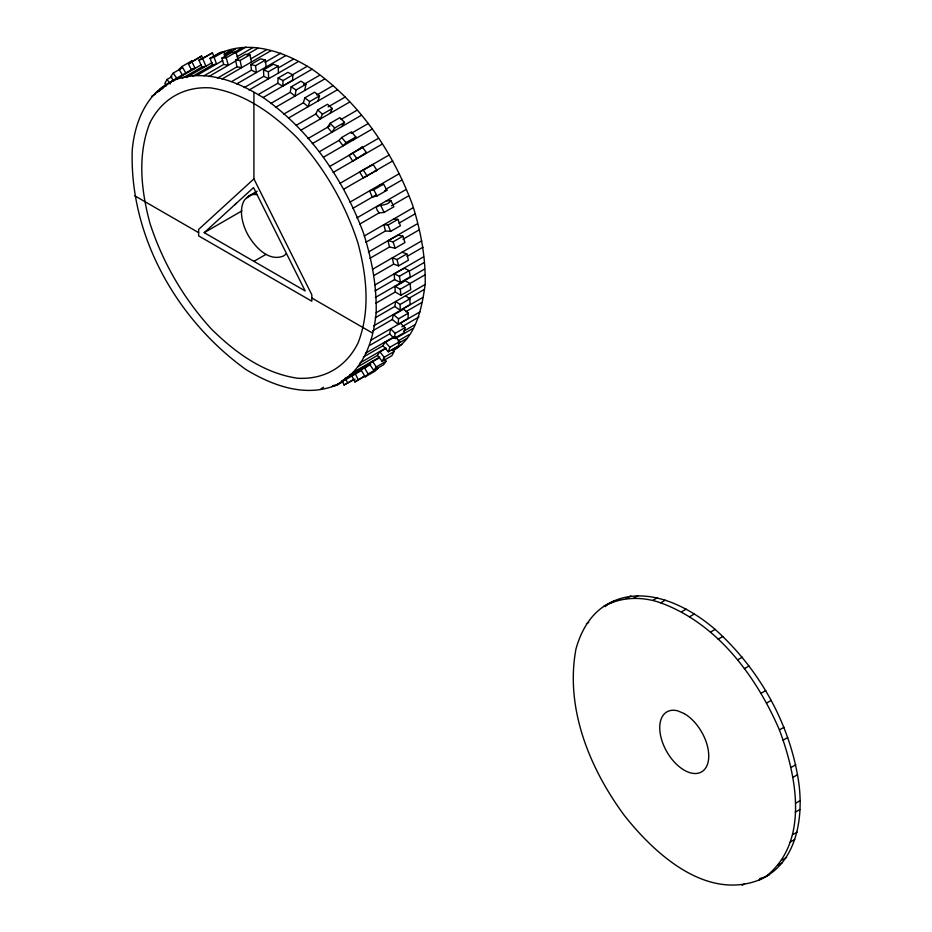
<?xml version="1.0" encoding="UTF-8"?>
<svg xmlns="http://www.w3.org/2000/svg" width="932" height="932" viewBox="0 0 932 932"><rect width="100%" height="100%" fill="white"/><g stroke="black" fill="none" stroke-linecap="round" stroke-linejoin="round"><path stroke-width="1.4" d="M764.857 877.268C810.164 842.714 796.569 775.727 779.42 729.907C756.143 676.131 717.419 623.671 660.66 602.829C642.09 596.235 621.015 596.701 603.621 606.511C588.954 616.576 580.683 632.269 575.964 648.987C564.92 708.11 589.49 768.119 624.102 815.127C654.497 853.77 705.792 900.568 758.986 880.064C798.934 863.137 804.7 812.401 797.466 774.737C787.365 718.898 757.262 667.23 715.135 629.403C685.684 603.936 640.109 582.22 603.621 606.511M361.5 370.458L335.776 385.312C305.09 397.684 272.54 385.673 245.803 369.456C177.01 319.897 129.49 236.355 132.227 150.506C134.523 121.824 147.221 90.963 175.577 79.628C203.817 69.62 233.606 79.861 258.176 94.598L277.783 83.286L278.132 78.008L287.93 72.358L292.869 74.886L292.508 80.536M277.783 83.286L282.699 86.198L283.072 80.548L292.869 74.886M403.078 308.853L408.333 313.152L407.948 318.616L398.139 324.278L398.535 318.814L393.281 314.515L392.337 319.501L372.742 330.813M270.63 103.557L290.236 92.245L291.145 86.851L300.943 81.189L305.882 84.311L304.834 90.439M305.882 84.311L296.073 89.961L295.025 96.101L290.236 92.245M335.776 385.312C363.445 370.971 373.289 341.764 376.178 312.523C376.738 285.472 371.728 259.224 363.643 233.501C343.792 179.934 310.403 130.457 263.104 97.511L258.176 94.598M389.623 333.889L390.578 328.845L395.226 333.33L394.271 338.374L389.623 333.889L370.027 345.213M375.188 317.789L394.795 306.477L395.739 301.444L400.096 304.484L400.224 310.274L410.033 304.613L409.905 298.834L405.537 295.782M400.376 323.183L405.024 327.668L404.069 332.724L394.271 338.374M393.619 350.42C416.255 336.895 421.835 308.399 425.19 284.225C425.738 257.174 420.728 230.926 412.655 205.203C392.791 151.636 359.403 102.159 312.103 69.213C284.074 51.202 245.582 37.664 214.651 56.246M283.747 114.112L303.354 102.788L304.822 97.848L314.62 92.198L319.501 95.903L317.963 101.006M319.501 95.903L309.704 101.565L308.166 106.667L303.354 102.788M389.867 347.287L385.114 341.928L382.97 345.749L388.318 351.818L389.867 347.287L399.665 341.625L395.25 336.627M399.665 341.625L398.127 346.156L388.318 351.818M159.465 91.091L160.292 88.889L166.42 85.36M296.271 125.284L315.866 113.972L317.707 109.941L327.505 104.279L332.281 108.52L330.079 113.355M332.281 108.52L322.484 114.182L320.282 119.005L315.866 113.972M384.159 357.271L379.697 351.562L377.542 355.407L382.155 361.325L384.159 357.271L393.968 351.609L392.29 349.465M393.968 351.609L391.953 355.663L382.155 361.325M171.931 76.645L167.026 79.476L164.871 83.379L166.537 85.593M330.091 123.292L327.516 127.276L331.909 132.297L334.704 128.01L344.502 122.36L339.889 117.63L330.091 123.292L334.704 128.01M341.706 126.636L344.502 122.36M181.833 68.118L173.247 73.069L170.742 76.529L173.806 81.084M376.295 366.94L372.45 361.243L369.235 363.655L373.779 370.4L376.295 366.94L386.093 361.278L384.555 359.006M386.093 361.278L383.576 364.738L373.779 370.4M401.785 344.327L391.988 349.978M319.396 151.718L339.003 140.406L341.648 137.505L351.457 131.855L355.849 136.992L352.89 140.219M355.849 136.992L346.052 142.654L343.093 145.87L339.003 140.406M365.169 376.843L368.105 373.953L377.903 368.303L374.967 371.192L365.169 376.843L360.999 369.794L364.214 367.394L368.105 373.953M182.59 75.376L179.072 69.411L182.02 66.522L191.817 60.871L189.86 62.782M234.654 204.842L236.635 203.025M257.127 191.2L248.681 196.07L244.755 199.693A34.647 20.003 60 0 0 248.646 236.099C255.578 247.411 268.637 261.81 283.293 256.102A34.647 20.003 60 0 0 286.345 253.562M605.229 606.627L608.2 603.878M253.912 178.886L198.632 229.435L198.632 235.878L311.812 301.222L311.812 294.768L253.912 178.886L253.912 92.501M204.225 232.662L253.527 187.588L305.16 290.924L204.225 232.662L241.924 210.888M358.843 149.644L362.268 146.988L366.404 152.51L362.525 155.469M362.268 146.988L349.046 155.295L352.727 161.131L366.404 152.51M191.794 61.687L195.172 68.316L191.375 69.69L188.439 63.959L201.592 56.025L202.722 58.238M201.592 56.025L188.439 63.959M351.504 375.223L354.906 381.922L364.389 376.132M179.072 69.411L181.519 67.989M212.438 52.903L202.64 58.553L205.949 66.172L201.895 66.976L198.924 60.184L212.438 52.903L214.092 56.712M224.577 51.342L214.092 57.283L216.55 64.075L212.461 64.879L210.061 58.25L219.859 52.6L223.89 51.633L225.859 57.05M171.768 81.002L193.821 68.269M166.572 84.882L171.465 82.051M175.577 79.628L201.3 64.774M163.356 87.282L165.803 85.872M158.207 91.138L163.1 88.307M154.98 93.538L158.65 91.418M182.288 78.3L201.895 66.976M223.948 54.254L231.299 50.002M151.59 96.357L155.26 94.237M186.342 77.496L212.077 62.642M224.321 55.571L235.353 49.198M236.006 52.157L226.196 57.819L228.352 65.275L223.715 64.424L221.886 58.122L231.695 52.46L236.006 52.157L238.149 59.613M192.866 76.203L212.461 64.879M233.291 52.856L241.866 47.905M196.943 75.387L222.666 60.533M234.922 53.462L245.943 47.101M204.108 75.748L223.715 64.424M237.182 56.642L253.108 47.45M249.916 54.813L240.107 60.475L241.609 67.687L236.973 66.836L235.551 60.044L245.349 54.382L249.916 54.813L251.407 62.025M208.745 76.587L235.703 61.023M246.724 54.662L257.756 48.289M217.377 78.16L236.973 66.836M250.452 59.054L266.377 49.862M222.002 78.999L271.002 50.701M265.364 60.056L255.566 65.718L256.358 72.603L251.454 70.156L250.801 64.506L260.599 58.844L265.364 60.056L266.156 66.941M231.847 81.468L251.454 70.156M264.933 62.374L280.858 53.182M236.751 83.915L285.763 55.629M278.202 66.125L268.404 71.776L268.637 78.719L263.768 76.296L263.535 69.935L273.332 64.285L278.202 66.125L278.435 73.069M244.172 87.608L263.768 76.296M278.47 67.803L293.172 59.322M249.042 90.043L298.042 61.745M292.473 74.793L307.176 66.3M282.699 85.977L292.508 80.315M263.104 97.511L312.103 69.213M303.704 84.463L319.629 75.271M275.429 107.413L324.429 79.127M316.822 95.006L332.747 85.814M288.57 117.98L337.57 89.693M328.122 106.9L345.271 96.998M300.675 130.329L349.686 102.031M307.921 138.6L329.963 125.867M340.995 119.506L356.921 110.302M312.302 143.61L361.313 115.323M351.248 133.334L368.396 123.432M246.712 197.875L250.324 195.79M252.735 194.404L256.347 192.307M323.497 157.193L372.497 128.896M329.439 166.618L378.439 138.32M333.12 172.443L382.12 144.157M339.994 183.336L389.005 155.05M359.752 171.931L373.15 164.521L376.947 170.37L363.305 177.895L359.601 172.024M343.71 189.219L373.103 172.245M392.71 160.921L374.326 171.535L376.947 170.37M349.989 202.151L398.989 173.853M373.732 189.79L383.541 184.128L386.92 190.245L377.111 195.906L372.322 197.095L369.585 190.827L373.732 189.79L377.111 195.906M253.912 261.344L265.97 254.389M352.715 208.419L375.992 194.974M385.801 189.312L401.727 180.121M356.851 217.913L405.863 189.615M379.184 212.857C369.992 201.801 386.698 208.465 390.881 200.52L393.875 206.787L384.077 212.449L379.184 212.857L359.589 224.181M391.44 205.786L408.589 195.883M364.272 235.994L413.284 207.696M385.475 230.961L383.879 224.67L388.096 225.02L397.906 219.37L400.422 225.73L390.625 231.392L385.475 230.961L365.868 242.285M398.943 223.179L414.868 213.987M368.35 252.059L417.35 223.762M389.529 246.992L387.945 240.747L398.209 235.167L402.892 236.18L404.966 242.553L395.168 248.215L389.529 246.992L369.922 258.304M388.411 240.817L393.094 241.842L402.892 236.18M403.008 239.209L418.934 230.018M372.683 269.197L421.683 240.91M393.665 264.14L392.29 257.884L397.02 259.55L406.818 253.888L408.391 260.214L398.581 265.865L393.665 264.14L374.07 275.453M407.144 256.358L423.07 247.155M374.617 285.122L423.617 256.836M394.551 279.635L394.224 273.81L404.313 268.276L409.195 270.618L410.266 276.804L400.457 282.454L394.551 279.635L374.955 290.947M394.516 273.938L399.397 276.268L409.195 270.618M409.253 271.142L423.955 262.661M375.328 297.506L424.328 269.22M395.378 286.439L405.187 280.777L410.08 283.608L410.732 289.631L400.923 295.293L395.261 292.019L394.923 286.194L400.282 289.258L400.923 295.293M375.654 303.343L395.261 292.019M409.964 283.538L424.666 275.045M400.282 289.258L410.08 283.608M376.132 312.756L425.143 284.47M408.263 298.694L424.2 289.491M400.096 304.484L409.905 298.834M373.674 325.827L422.685 297.529M393.735 314.865L403.533 309.203M405.816 311.719L421.742 302.527M398.535 318.814L408.333 313.152M370.983 340.157L419.983 311.87M401.878 326.817L419.027 316.915M395.226 333.33L405.024 327.668M365.507 353.24L393.688 336.976M403.486 331.314L414.519 324.942M385.452 342.289L394.026 337.337M363.363 357.061L382.97 345.749M395.215 338.677L412.363 328.775M360.102 362.874L385.825 348.02M398.08 340.949L409.101 334.588M379.988 351.9L386.104 348.37M357.935 366.719L377.542 355.407M398.372 343.372L406.946 338.421M321.132 388.679L323.579 387.269M352.855 372.567L379.802 357.003M349.628 374.967L379.033 357.993M392.512 350.211L398.628 346.681M344.607 378.718L370.342 363.864M331.897 386.535L334.355 385.126M341.403 381.118L367.126 366.264M364.587 367.989L370.703 364.459M342.906 381.689L336.778 385.231L332.747 386.186M342.382 381.176L344.025 384.986L346.471 383.565M348.929 382.155L352.599 380.035M344.025 384.986L355.104 379.138M354.906 381.922L364.703 376.26M609.505 603.715L614.083 601.07M626.281 598.53L630.859 595.886M586.461 623.729L588.756 622.401M633.352 598.379L637.919 595.734M652.889 600.313L657.468 597.668M660.66 602.829L665.238 600.185M681.63 611.742L686.208 609.109M689.587 616.751L694.165 614.106M710.557 632.047L715.135 629.403M718.141 639.201L722.719 636.556M737.69 659.833L742.268 657.188M744.388 668.652L748.967 666.007M761.176 693.21L765.755 690.565M766.535 703.089L771.114 700.456M779.42 729.907L783.998 727.263M783.078 740.183L787.657 737.538M791.175 767.42L795.753 764.776M792.887 777.381L797.466 774.737M795.648 803.198L800.227 800.553M795.287 812.168L799.866 809.524M792.526 834.792L797.105 832.148M790.126 842.155L794.693 839.511M782.03 860.05L786.608 857.405M742.21 885.249L744.493 883.932M777.742 865.315L782.321 862.671M758.986 880.064L769.436 874.624M369.55 166.28L373.15 164.521M198.924 60.184L202.64 58.553M379.394 185.177L383.541 184.128M352.797 374.815L355.372 373.988L358.261 379.673M759.697 878.62L763.564 877.42M384.52 190.839L386.92 190.245M210.061 58.25L214.092 57.283M386.256 200.939L390.881 200.52M221.886 58.122L226.196 57.819M393.677 219.02L397.906 219.37M235.551 60.044L240.107 60.475M250.801 64.506L255.566 65.718M402.088 252.222L406.818 253.888M263.535 69.935L268.404 71.776M278.132 78.008L283.072 80.548M134.523 195.638L198.632 232.65M311.812 297.995L372.334 332.945M291.145 86.851L296.073 89.961M394.795 306.477L400.224 310.274M304.822 97.848L309.704 101.565M392.337 319.501L398.139 324.278M317.707 109.941L322.484 114.182M341.648 137.505L346.052 142.654M352.459 152.65L356.595 158.16M167.026 79.476L170.358 83.927M173.247 73.069L177.045 78.696M363.352 170.172L367.15 176.02M182.02 66.522L186.167 73.57M381.083 206.182L384.077 212.449M345.574 378.357L347.752 383.378M388.096 225.02L390.625 231.392M393.094 241.842L395.168 248.215M397.02 259.55L398.581 265.865M399.397 276.268L400.457 282.454M248.681 196.058A34.624 19.991 60 0 1 257.197 194.613M149.668 123.397C137.26 155.574 141.198 190.594 149.912 223.156C162.576 262.276 183.418 298.263 211.075 328.705C234.946 352.366 263.325 373.126 297.343 378.217C324.173 379.895 346.401 366.847 358.168 342.696C370.563 310.519 366.625 275.511 357.923 242.949C345.259 203.828 324.418 167.83 296.749 137.4C272.878 113.739 244.51 92.967 210.481 87.876C183.662 86.21 161.434 99.258 149.668 123.397M684.239 713.597L677.902 710.895A34.647 20.003 60 0 0 665.471 749.235A34.647 20.003 60 0 0 706.456 766.663A34.647 20.003 60 0 0 684.239 713.597"/></g></svg>
